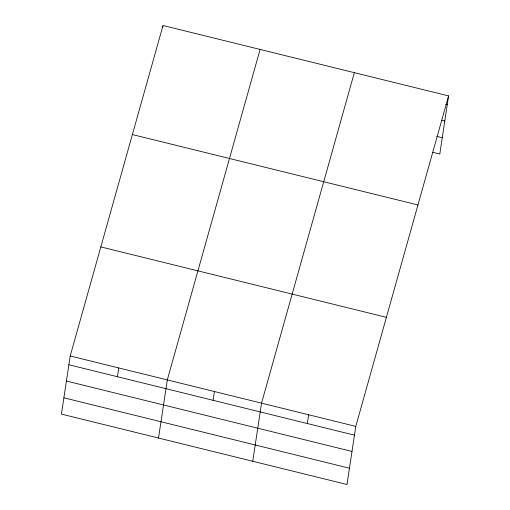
<?xml version="1.0" encoding="UTF-8"?>
<svg xmlns="http://www.w3.org/2000/svg" width="510" height="510" viewBox="0 0 510 510"><rect width="100%" height="100%" fill="white"/><g stroke="black" fill="none" stroke-linecap="round" stroke-linejoin="round"><path stroke-width="0.76" d="M70.208 355.974L61.423 414.094L346.991 484.5L355.782 426.385L448.577 95.905L163.009 25.5L70.208 355.974L355.782 426.385M162.677 27.693L162.9 26.233M117.427 376.718L118.76 367.946M158.514 438.033L167.305 379.912L260.1 49.438M213.097 400.305L214.423 391.533M252.756 461.263L261.541 403.149L354.342 72.675M307.332 423.542L308.665 414.764M448.577 95.905L439.792 154.026L432.837 152.311M445.708 104.301L447.251 104.684M441.698 120.207L444.79 120.966M436.847 136.406L442.253 137.745M132.383 134.557L417.958 204.963M100.833 246.916L386.401 317.328M68.882 364.752L354.456 435.157M66.421 381.034L351.989 451.439M63.884 397.806L349.452 468.218"/></g></svg>
